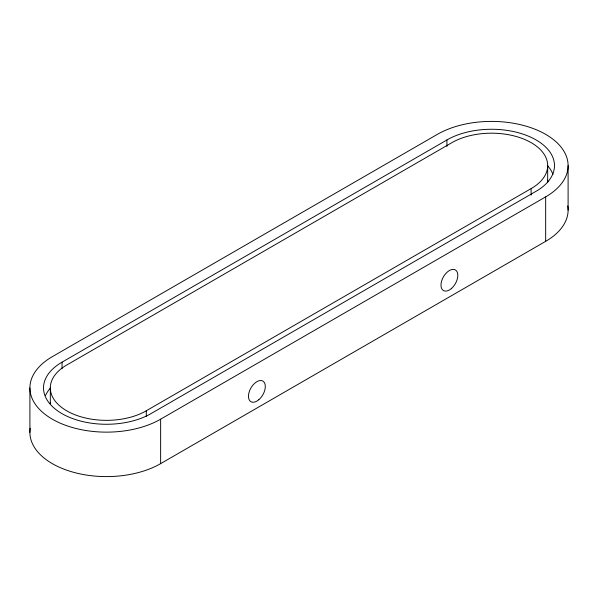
<?xml version="1.0" encoding="UTF-8"?>
<svg xmlns="http://www.w3.org/2000/svg" width="598" height="598" viewBox="0 0 598 598"><rect width="100%" height="100%" fill="white"/><g stroke="black" fill="none" stroke-linecap="round" stroke-linejoin="round"><path stroke-width="0.9" d="M62.043 362.171L60.577 363.038A62.962 36.351 0 0 0 61.953 413.622A62.962 36.351 0 0 0 149.575 414.421L537.423 190.5A62.962 36.351 0 0 0 536.047 139.91A62.962 36.351 0 0 0 448.425 139.117L62.043 362.171L62.043 368.652M531.106 188.609L532.459 187.809A56.152 32.419 0 0 0 531.233 142.69A56.152 32.419 0 0 0 453.082 141.98L65.541 365.729A56.152 32.419 0 0 0 66.767 410.848A56.152 32.419 0 0 0 144.918 411.559L531.106 188.609L531.106 195.098M160.63 419.176L545.66 196.884A76.581 44.215 0 0 0 545.675 134.356A76.581 44.215 0 0 0 437.362 134.356L52.34 356.655A76.581 44.215 0 0 0 52.325 419.183A76.581 44.215 0 0 0 160.638 419.183L160.63 463.637A76.581 44.215 0 0 1 73.875 472.39A76.581 44.215 0 0 1 30.236 428.22M160.63 463.637L545.66 241.345A76.581 44.215 0 0 0 567.764 205.914M568.1 165.616L568.1 210.077M547.678 165.616L547.678 182.293A56.152 32.419 0 0 0 547.566 180.252M545.66 196.884L545.66 241.345M446.915 139.962L446.915 146.443M146.308 410.774L146.308 416.335M50.322 387.923L50.322 403.672M29.9 387.923L29.9 432.384M547.626 165.788A62.962 36.351 0 0 1 552.971 174.362M45.493 395.555A62.962 36.351 0 0 1 50.374 388.095M50.352 403.575A56.152 32.419 0 0 1 50.434 402.559M451.326 288.602A11.915 6.877 -60 0 0 455.541 270.042A11.915 6.877 -60 0 0 441.339 282.092A11.915 6.877 -60 0 0 451.326 288.602M258.814 399.748A11.915 6.877 -60 0 0 263.03 381.188A11.915 6.877 -60 0 0 248.828 393.237A11.915 6.877 -60 0 0 258.814 399.748"/></g></svg>
